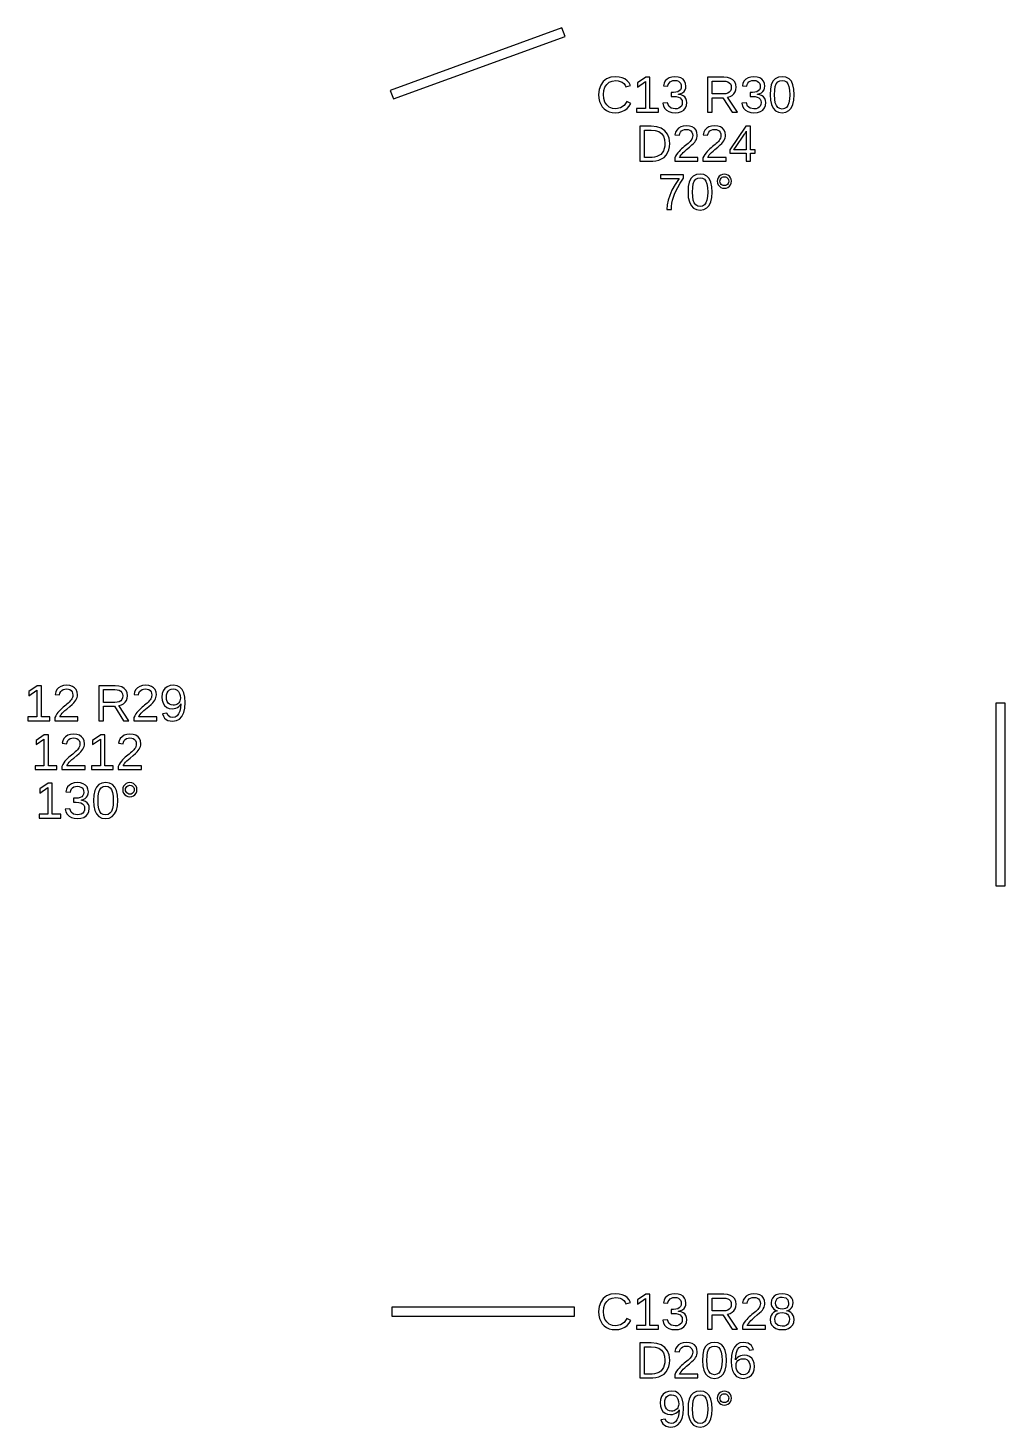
# Model space of a CAD drawing. Extents: x 194 to 2890, y 45 to 1503.
# Drawn here: x 1364.2 to 1524.8, y 1256 to 1486 of the extents above; entities that cross this region are included whole.
import ezdxf

# ---------------------------------------------------------------- set-up
doc = ezdxf.new("R2010")
doc.units = 0
doc.layers.get('0').update_dxf_attribs({"linetype": 'CONTINUOUS'})

msp = doc.modelspace()

# ---------------------------------------------------------------- linework, layer by layer
for points in [[(1452.45, 1484.56), (1451.93, 1485.97), (1423.74, 1475.7), (1424.26, 1474.3)], [(1461.31, 1472.09), (1461.81, 1472.22), (1462.26, 1472.44), (1462.66, 1472.73), (1462.99, 1473.11), (1463.26, 1473.56), (1462.62, 1473.88), (1462.15, 1473.22), (1461.55, 1472.82), (1460.81, 1472.69), (1460.23, 1472.76), (1459.73, 1472.97), (1459.32, 1473.33), (1459.01, 1473.8), (1458.83, 1474.37), (1458.77, 1475.02), (1458.83, 1475.68), (1459, 1476.24), (1459.3, 1476.7), (1459.7, 1477.04), (1460.19, 1477.25), (1460.78, 1477.32), (1461.16, 1477.29), (1461.51, 1477.2), (1461.83, 1477.05), (1462.09, 1476.85), (1462.31, 1476.59), (1462.47, 1476.29), (1463.2, 1476.53), (1462.97, 1476.96), (1462.67, 1477.31), (1462.3, 1477.59), (1461.86, 1477.79), (1461.35, 1477.91), (1460.77, 1477.95), (1459.96, 1477.86), (1459.28, 1477.6), (1458.72, 1477.17), (1458.31, 1476.59), (1458.06, 1475.87), (1457.98, 1475.02), (1458.02, 1474.44), (1458.13, 1473.91), (1458.31, 1473.44), (1458.56, 1473.03), (1458.89, 1472.68), (1459.27, 1472.41), (1459.72, 1472.21), (1460.22, 1472.09), (1460.77, 1472.05)], [(1467.8, 1472.75), (1466.41, 1472.75), (1466.41, 1477.86), (1465.73, 1477.86), (1464.37, 1476.93), (1464.37, 1476.24), (1465.67, 1477.16), (1465.67, 1472.75), (1464.21, 1472.75), (1464.21, 1472.13), (1467.8, 1472.13)], [(1471.11, 1472.1), (1471.59, 1472.24), (1471.97, 1472.49), (1472.25, 1472.82), (1472.42, 1473.23), (1472.48, 1473.71), (1472.44, 1474.06), (1472.32, 1474.36), (1472.12, 1474.63), (1471.85, 1474.83), (1471.51, 1474.98), (1471.12, 1475.06), (1471.12, 1475.07), (1471.48, 1475.18), (1471.77, 1475.33), (1472.01, 1475.54), (1472.18, 1475.79), (1472.28, 1476.09), (1472.32, 1476.43), (1472.26, 1476.87), (1472.1, 1477.25), (1471.84, 1477.55), (1471.48, 1477.77), (1471.03, 1477.91), (1470.5, 1477.95), (1470, 1477.91), (1469.57, 1477.77), (1469.21, 1477.56), (1468.92, 1477.26), (1468.72, 1476.89), (1468.62, 1476.46), (1469.36, 1476.4), (1469.42, 1476.68), (1469.54, 1476.91), (1469.71, 1477.1), (1469.93, 1477.24), (1470.19, 1477.32), (1470.49, 1477.35), (1470.82, 1477.32), (1471.08, 1477.23), (1471.29, 1477.08), (1471.44, 1476.88), (1471.53, 1476.64), (1471.56, 1476.35), (1471.53, 1476.07), (1471.42, 1475.83), (1471.23, 1475.63), (1470.98, 1475.48), (1470.67, 1475.4), (1470.3, 1475.37), (1469.9, 1475.37), (1469.9, 1474.73), (1470.32, 1474.73), (1470.73, 1474.7), (1471.08, 1474.61), (1471.35, 1474.47), (1471.55, 1474.27), (1471.68, 1474.03), (1471.72, 1473.74), (1471.68, 1473.41), (1471.57, 1473.14), (1471.4, 1472.93), (1471.16, 1472.78), (1470.87, 1472.69), (1470.53, 1472.66), (1469.9, 1472.77), (1469.49, 1473.11), (1469.28, 1473.67), (1468.53, 1473.6), (1468.64, 1473.13), (1468.84, 1472.75), (1469.14, 1472.44), (1469.53, 1472.22), (1469.99, 1472.09), (1470.53, 1472.05)], [(1476.62, 1474.51), (1478.4, 1474.51), (1479.89, 1472.13), (1480.79, 1472.13), (1479.16, 1474.6), (1479.57, 1474.71), (1479.91, 1474.9), (1480.19, 1475.15), (1480.4, 1475.46), (1480.52, 1475.82), (1480.56, 1476.22), (1480.5, 1476.7), (1480.33, 1477.1), (1480.03, 1477.43), (1479.63, 1477.67), (1479.14, 1477.82), (1478.54, 1477.86), (1475.84, 1477.86), (1475.84, 1472.13), (1476.62, 1472.13)], [(1476.62, 1475.13), (1476.62, 1477.24), (1478.46, 1477.24), (1478.85, 1477.21), (1479.18, 1477.13), (1479.44, 1476.98), (1479.63, 1476.78), (1479.74, 1476.52), (1479.78, 1476.22), (1479.74, 1475.9), (1479.63, 1475.63), (1479.44, 1475.41), (1479.19, 1475.25), (1478.87, 1475.16), (1478.49, 1475.13)], [(1484.07, 1472.1), (1484.56, 1472.24), (1484.94, 1472.49), (1485.22, 1472.82), (1485.39, 1473.23), (1485.44, 1473.71), (1485.4, 1474.06), (1485.28, 1474.36), (1485.09, 1474.63), (1484.82, 1474.83), (1484.48, 1474.98), (1484.08, 1475.06), (1484.08, 1475.07), (1484.44, 1475.18), (1484.74, 1475.33), (1484.98, 1475.54), (1485.15, 1475.79), (1485.25, 1476.09), (1485.29, 1476.43), (1485.23, 1476.87), (1485.07, 1477.25), (1484.81, 1477.55), (1484.45, 1477.77), (1484, 1477.91), (1483.47, 1477.95), (1482.97, 1477.91), (1482.54, 1477.77), (1482.17, 1477.56), (1481.89, 1477.26), (1481.69, 1476.89), (1481.59, 1476.46), (1482.33, 1476.4), (1482.39, 1476.68), (1482.5, 1476.91), (1482.68, 1477.1), (1482.89, 1477.24), (1483.16, 1477.32), (1483.46, 1477.35), (1483.78, 1477.32), (1484.05, 1477.23), (1484.26, 1477.08), (1484.41, 1476.88), (1484.5, 1476.64), (1484.53, 1476.35), (1484.5, 1476.07), (1484.39, 1475.83), (1484.2, 1475.63), (1483.95, 1475.48), (1483.64, 1475.4), (1483.27, 1475.37), (1482.87, 1475.37), (1482.87, 1474.73), (1483.28, 1474.73), (1483.7, 1474.7), (1484.05, 1474.61), (1484.32, 1474.47), (1484.52, 1474.27), (1484.64, 1474.03), (1484.68, 1473.74), (1484.65, 1473.41), (1484.54, 1473.14), (1484.37, 1472.93), (1484.13, 1472.78), (1483.84, 1472.69), (1483.5, 1472.66), (1482.87, 1472.77), (1482.45, 1473.11), (1482.25, 1473.67), (1481.49, 1473.6), (1481.6, 1473.13), (1481.81, 1472.75), (1482.11, 1472.44), (1482.49, 1472.22), (1482.96, 1472.09), (1483.5, 1472.05)], [(1488.72, 1472.13), (1489.22, 1472.39), (1489.61, 1472.81), (1489.89, 1473.39), (1490.06, 1474.12), (1490.12, 1475), (1490.07, 1475.89), (1489.9, 1476.63), (1489.64, 1477.21), (1489.26, 1477.62), (1488.76, 1477.87), (1488.14, 1477.95), (1487.51, 1477.87), (1487, 1477.62), (1486.62, 1477.21), (1486.35, 1476.64), (1486.19, 1475.9), (1486.14, 1475), (1486.19, 1474.11), (1486.36, 1473.38), (1486.63, 1472.8), (1487.02, 1472.38), (1487.51, 1472.13), (1488.12, 1472.05)], [(1487.73, 1472.71), (1487.41, 1472.9), (1487.18, 1473.21), (1487.01, 1473.66), (1486.91, 1474.26), (1486.88, 1475), (1486.91, 1475.76), (1487.01, 1476.36), (1487.17, 1476.81), (1487.41, 1477.11), (1487.73, 1477.29), (1488.14, 1477.36), (1488.54, 1477.29), (1488.86, 1477.11), (1489.09, 1476.8), (1489.25, 1476.35), (1489.34, 1475.75), (1489.37, 1475), (1489.34, 1474.27), (1489.24, 1473.68), (1489.07, 1473.23), (1488.83, 1472.91), (1488.52, 1472.71), (1488.13, 1472.65)], [(1467.4, 1464.13), (1467.89, 1464.25), (1468.33, 1464.44), (1468.72, 1464.71), (1469.05, 1465.05), (1469.31, 1465.46), (1469.5, 1465.93), (1469.62, 1466.45), (1469.66, 1467.01), (1469.57, 1467.84), (1469.31, 1468.54), (1468.87, 1469.09), (1468.27, 1469.5), (1467.52, 1469.74), (1466.62, 1469.82), (1464.72, 1469.82), (1464.72, 1464.09), (1466.87, 1464.09)], [(1465.5, 1464.71), (1465.5, 1469.2), (1466.6, 1469.2), (1467.28, 1469.14), (1467.85, 1468.95), (1468.29, 1468.64), (1468.62, 1468.21), (1468.81, 1467.67), (1468.88, 1467.01), (1468.85, 1466.56), (1468.76, 1466.15), (1468.62, 1465.79), (1468.42, 1465.47), (1468.18, 1465.2), (1467.89, 1464.99), (1467.55, 1464.83), (1467.18, 1464.74), (1466.78, 1464.71)], [(1474.27, 1464.71), (1471.28, 1464.71), (1471.38, 1464.9), (1471.51, 1465.1), (1471.68, 1465.3), (1471.89, 1465.52), (1472.13, 1465.75), (1472.43, 1465.99), (1472.93, 1466.41), (1473.31, 1466.75), (1473.58, 1467.01), (1473.76, 1467.23), (1473.91, 1467.45), (1474.03, 1467.67), (1474.12, 1467.89), (1474.17, 1468.12), (1474.18, 1468.34), (1474.13, 1468.8), (1473.98, 1469.19), (1473.72, 1469.5), (1473.36, 1469.73), (1472.92, 1469.86), (1472.38, 1469.91), (1471.89, 1469.86), (1471.46, 1469.73), (1471.09, 1469.5), (1470.8, 1469.2), (1470.61, 1468.83), (1470.51, 1468.41), (1471.26, 1468.34), (1471.32, 1468.62), (1471.44, 1468.86), (1471.61, 1469.05), (1471.83, 1469.19), (1472.09, 1469.28), (1472.38, 1469.31), (1472.69, 1469.28), (1472.95, 1469.19), (1473.15, 1469.05), (1473.31, 1468.85), (1473.4, 1468.6), (1473.43, 1468.31), (1473.41, 1468.09), (1473.36, 1467.88), (1473.27, 1467.69), (1473.15, 1467.5), (1473.01, 1467.33), (1472.85, 1467.16), (1472.67, 1466.99), (1472.47, 1466.82), (1472.26, 1466.65), (1472.05, 1466.48), (1471.83, 1466.3), (1471.61, 1466.11), (1471.4, 1465.9), (1471.19, 1465.68), (1470.98, 1465.45), (1470.79, 1465.19), (1470.62, 1464.91), (1470.48, 1464.61), (1470.48, 1464.09), (1474.27, 1464.09)], [(1478.91, 1464.71), (1475.92, 1464.71), (1476.02, 1464.9), (1476.15, 1465.1), (1476.32, 1465.3), (1476.52, 1465.52), (1476.77, 1465.75), (1477.06, 1465.99), (1477.57, 1466.41), (1477.95, 1466.75), (1478.21, 1467.01), (1478.4, 1467.23), (1478.55, 1467.45), (1478.66, 1467.67), (1478.75, 1467.89), (1478.8, 1468.12), (1478.82, 1468.34), (1478.77, 1468.8), (1478.61, 1469.19), (1478.35, 1469.5), (1478, 1469.73), (1477.55, 1469.86), (1477.02, 1469.91), (1476.52, 1469.86), (1476.09, 1469.73), (1475.73, 1469.5), (1475.44, 1469.2), (1475.24, 1468.83), (1475.14, 1468.41), (1475.89, 1468.34), (1475.96, 1468.62), (1476.07, 1468.86), (1476.25, 1469.05), (1476.47, 1469.19), (1476.73, 1469.28), (1477.02, 1469.31), (1477.32, 1469.28), (1477.58, 1469.19), (1477.79, 1469.05), (1477.94, 1468.85), (1478.03, 1468.6), (1478.06, 1468.31), (1478.05, 1468.09), (1477.99, 1467.88), (1477.9, 1467.69), (1477.79, 1467.5), (1477.65, 1467.33), (1477.48, 1467.16), (1477.3, 1466.99), (1477.11, 1466.82), (1476.9, 1466.65), (1476.68, 1466.48), (1476.47, 1466.3), (1476.25, 1466.11), (1476.03, 1465.9), (1475.82, 1465.68), (1475.62, 1465.45), (1475.43, 1465.19), (1475.26, 1464.91), (1475.11, 1464.61), (1475.11, 1464.09), (1478.91, 1464.09)], [(1482.91, 1465.39), (1483.72, 1465.39), (1483.72, 1465.96), (1482.91, 1465.96), (1482.91, 1469.82), (1482.14, 1469.82), (1479.52, 1465.96), (1479.52, 1465.39), (1482.22, 1465.39), (1482.22, 1464.09), (1482.91, 1464.09)], [(1480.19, 1465.96), (1480.26, 1466.05), (1480.48, 1466.35), (1481.95, 1468.51), (1481.99, 1468.58), (1482.04, 1468.67), (1482.11, 1468.78), (1482.16, 1468.89), (1482.2, 1468.96), (1482.22, 1469), (1482.22, 1465.96)], [(1469.97, 1456.65), (1470.03, 1457.17), (1470.13, 1457.67), (1470.27, 1458.16), (1470.45, 1458.66), (1470.67, 1459.17), (1470.97, 1459.74), (1471.39, 1460.44), (1471.91, 1461.27), (1471.91, 1461.86), (1468.13, 1461.86), (1468.13, 1461.24), (1471.21, 1461.24), (1470.55, 1460.23), (1470.03, 1459.3), (1469.65, 1458.44), (1469.39, 1457.65), (1469.24, 1456.88), (1469.18, 1456.13), (1469.95, 1456.13)], [(1475.25, 1456.13), (1475.74, 1456.39), (1476.14, 1456.81), (1476.42, 1457.39), (1476.59, 1458.12), (1476.64, 1459), (1476.59, 1459.89), (1476.43, 1460.63), (1476.16, 1461.21), (1475.78, 1461.62), (1475.28, 1461.87), (1474.67, 1461.95), (1474.03, 1461.87), (1473.53, 1461.62), (1473.14, 1461.21), (1472.87, 1460.64), (1472.71, 1459.9), (1472.66, 1459), (1472.71, 1458.11), (1472.88, 1457.38), (1473.16, 1456.8), (1473.54, 1456.38), (1474.04, 1456.13), (1474.64, 1456.05)], [(1474.25, 1456.71), (1473.94, 1456.9), (1473.7, 1457.21), (1473.53, 1457.66), (1473.43, 1458.26), (1473.4, 1459), (1473.43, 1459.76), (1473.53, 1460.36), (1473.69, 1460.81), (1473.93, 1461.11), (1474.26, 1461.29), (1474.67, 1461.36), (1475.06, 1461.29), (1475.38, 1461.11), (1475.61, 1460.8), (1475.77, 1460.35), (1475.87, 1459.75), (1475.9, 1459), (1475.86, 1458.27), (1475.76, 1457.68), (1475.6, 1457.23), (1475.36, 1456.91), (1475.04, 1456.71), (1474.65, 1456.65)], [(1478.94, 1459.67), (1479.21, 1459.78), (1479.46, 1459.97), (1479.65, 1460.21), (1479.76, 1460.48), (1479.8, 1460.79), (1479.76, 1461.1), (1479.65, 1461.37), (1479.46, 1461.61), (1479.22, 1461.8), (1478.94, 1461.91), (1478.63, 1461.95), (1478.32, 1461.91), (1478.05, 1461.8), (1477.8, 1461.61), (1477.62, 1461.37), (1477.5, 1461.09), (1477.46, 1460.79), (1477.5, 1460.49), (1477.62, 1460.22), (1477.81, 1459.97), (1478.05, 1459.78), (1478.33, 1459.67), (1478.63, 1459.63)], [(1478.44, 1460.08), (1478.27, 1460.15), (1478.12, 1460.27), (1478, 1460.43), (1477.93, 1460.6), (1477.91, 1460.79), (1477.93, 1460.98), (1478, 1461.15), (1478.12, 1461.31), (1478.27, 1461.43), (1478.44, 1461.5), (1478.63, 1461.52), (1478.83, 1461.5), (1479, 1461.43), (1479.15, 1461.31), (1479.26, 1461.16), (1479.33, 1460.99), (1479.36, 1460.79), (1479.33, 1460.6), (1479.26, 1460.42), (1479.15, 1460.27), (1478.99, 1460.15), (1478.82, 1460.08), (1478.63, 1460.06)], [(1367.8, 1372.75), (1366.41, 1372.75), (1366.41, 1377.86), (1365.73, 1377.86), (1364.37, 1376.93), (1364.37, 1376.24), (1365.67, 1377.16), (1365.67, 1372.75), (1364.21, 1372.75), (1364.21, 1372.13), (1367.8, 1372.13)], [(1372.42, 1372.75), (1369.43, 1372.75), (1369.53, 1372.95), (1369.66, 1373.14), (1369.83, 1373.35), (1370.04, 1373.56), (1370.29, 1373.79), (1370.58, 1374.04), (1371.08, 1374.46), (1371.47, 1374.8), (1371.73, 1375.06), (1371.91, 1375.28), (1372.06, 1375.5), (1372.18, 1375.72), (1372.27, 1375.94), (1372.32, 1376.16), (1372.33, 1376.38), (1372.28, 1376.84), (1372.13, 1377.23), (1371.87, 1377.54), (1371.51, 1377.77), (1371.07, 1377.9), (1370.54, 1377.95), (1370.04, 1377.9), (1369.61, 1377.77), (1369.24, 1377.54), (1368.96, 1377.24), (1368.76, 1376.88), (1368.66, 1376.45), (1369.41, 1376.38), (1369.47, 1376.66), (1369.59, 1376.9), (1369.76, 1377.09), (1369.98, 1377.23), (1370.24, 1377.32), (1370.54, 1377.35), (1370.84, 1377.32), (1371.1, 1377.23), (1371.3, 1377.09), (1371.46, 1376.89), (1371.55, 1376.65), (1371.58, 1376.35), (1371.56, 1376.13), (1371.51, 1375.92), (1371.42, 1375.73), (1371.3, 1375.55), (1371.16, 1375.37), (1371, 1375.2), (1370.82, 1375.03), (1370.62, 1374.86), (1370.42, 1374.69), (1370.2, 1374.52), (1369.98, 1374.34), (1369.76, 1374.15), (1369.55, 1373.94), (1369.34, 1373.72), (1369.13, 1373.49), (1368.94, 1373.23), (1368.78, 1372.95), (1368.63, 1372.65), (1368.63, 1372.13), (1372.42, 1372.13)], [(1376.62, 1374.51), (1378.4, 1374.51), (1379.89, 1372.13), (1380.79, 1372.13), (1379.16, 1374.6), (1379.57, 1374.71), (1379.91, 1374.9), (1380.19, 1375.15), (1380.4, 1375.46), (1380.52, 1375.82), (1380.56, 1376.22), (1380.5, 1376.7), (1380.33, 1377.1), (1380.03, 1377.43), (1379.63, 1377.67), (1379.14, 1377.82), (1378.54, 1377.86), (1375.84, 1377.86), (1375.84, 1372.13), (1376.62, 1372.13)], [(1376.62, 1375.13), (1376.62, 1377.24), (1378.46, 1377.24), (1378.85, 1377.21), (1379.18, 1377.13), (1379.44, 1376.98), (1379.63, 1376.78), (1379.74, 1376.52), (1379.78, 1376.22), (1379.74, 1375.9), (1379.63, 1375.63), (1379.44, 1375.41), (1379.19, 1375.25), (1378.87, 1375.16), (1378.49, 1375.13)], [(1385.39, 1372.75), (1382.4, 1372.75), (1382.5, 1372.95), (1382.63, 1373.14), (1382.8, 1373.35), (1383, 1373.56), (1383.25, 1373.79), (1383.54, 1374.04), (1384.05, 1374.46), (1384.43, 1374.8), (1384.7, 1375.06), (1384.88, 1375.28), (1385.03, 1375.5), (1385.15, 1375.72), (1385.23, 1375.94), (1385.28, 1376.16), (1385.3, 1376.38), (1385.25, 1376.84), (1385.09, 1377.23), (1384.84, 1377.54), (1384.48, 1377.77), (1384.04, 1377.9), (1383.5, 1377.95), (1383.01, 1377.9), (1382.58, 1377.77), (1382.21, 1377.54), (1381.92, 1377.24), (1381.73, 1376.88), (1381.63, 1376.45), (1382.38, 1376.38), (1382.44, 1376.66), (1382.56, 1376.9), (1382.73, 1377.09), (1382.95, 1377.23), (1383.21, 1377.32), (1383.5, 1377.35), (1383.81, 1377.32), (1384.06, 1377.23), (1384.27, 1377.09), (1384.43, 1376.89), (1384.52, 1376.65), (1384.55, 1376.35), (1384.53, 1376.13), (1384.48, 1375.92), (1384.39, 1375.73), (1384.27, 1375.55), (1384.13, 1375.37), (1383.97, 1375.2), (1383.79, 1375.03), (1383.59, 1374.86), (1383.38, 1374.69), (1383.17, 1374.52), (1382.95, 1374.34), (1382.73, 1374.15), (1382.51, 1373.94), (1382.3, 1373.72), (1382.1, 1373.49), (1381.91, 1373.23), (1381.74, 1372.95), (1381.59, 1372.65), (1381.59, 1372.13), (1385.39, 1372.13)], [(1388.59, 1372.14), (1389.1, 1372.4), (1389.51, 1372.84), (1389.81, 1373.45), (1389.99, 1374.21), (1390.05, 1375.11), (1390, 1375.98), (1389.83, 1376.69), (1389.56, 1377.24), (1389.18, 1377.64), (1388.7, 1377.87), (1388.11, 1377.95), (1387.55, 1377.89), (1387.09, 1377.72), (1386.71, 1377.44), (1386.43, 1377.05), (1386.26, 1376.58), (1386.2, 1376.02), (1386.25, 1375.48), (1386.41, 1375.01), (1386.66, 1374.62), (1387.01, 1374.32), (1387.42, 1374.15), (1387.9, 1374.09), (1388.21, 1374.11), (1388.5, 1374.19), (1388.77, 1374.31), (1389.01, 1374.47), (1389.19, 1374.67), (1389.33, 1374.9), (1389.28, 1374.23), (1389.16, 1373.67), (1388.96, 1373.23), (1388.7, 1372.9), (1388.38, 1372.71), (1387.99, 1372.64), (1387.55, 1372.72), (1387.22, 1372.96), (1387.02, 1373.36), (1386.32, 1373.25), (1386.46, 1372.86), (1386.65, 1372.56), (1386.9, 1372.33), (1387.2, 1372.18), (1387.56, 1372.08), (1387.97, 1372.05)], [(1387.75, 1374.71), (1387.48, 1374.83), (1387.25, 1375.03), (1387.08, 1375.3), (1386.98, 1375.63), (1386.95, 1376.02), (1386.98, 1376.4), (1387.08, 1376.73), (1387.25, 1377), (1387.48, 1377.2), (1387.76, 1377.32), (1388.08, 1377.36), (1388.42, 1377.31), (1388.7, 1377.17), (1388.94, 1376.93), (1389.11, 1376.62), (1389.22, 1376.25), (1389.25, 1375.82), (1389.24, 1375.6), (1389.18, 1375.4), (1389.1, 1375.22), (1388.98, 1375.06), (1388.84, 1374.92), (1388.67, 1374.81), (1388.48, 1374.73), (1388.28, 1374.68), (1388.08, 1374.67)], [(1524.75, 1375), (1523.25, 1375), (1523.25, 1345), (1524.75, 1345)], [(1368.96, 1364.71), (1367.56, 1364.71), (1367.56, 1369.82), (1366.89, 1369.82), (1365.53, 1368.89), (1365.53, 1368.2), (1366.83, 1369.12), (1366.83, 1364.71), (1365.37, 1364.71), (1365.37, 1364.09), (1368.96, 1364.09)], [(1373.58, 1364.71), (1370.59, 1364.71), (1370.69, 1364.9), (1370.82, 1365.1), (1370.99, 1365.3), (1371.19, 1365.52), (1371.44, 1365.75), (1371.73, 1365.99), (1372.24, 1366.41), (1372.62, 1366.75), (1372.88, 1367.01), (1373.07, 1367.23), (1373.22, 1367.45), (1373.34, 1367.67), (1373.42, 1367.89), (1373.47, 1368.12), (1373.49, 1368.34), (1373.44, 1368.8), (1373.28, 1369.19), (1373.03, 1369.5), (1372.67, 1369.73), (1372.23, 1369.86), (1371.69, 1369.91), (1371.2, 1369.86), (1370.77, 1369.73), (1370.4, 1369.5), (1370.11, 1369.2), (1369.92, 1368.83), (1369.82, 1368.41), (1370.57, 1368.34), (1370.63, 1368.62), (1370.75, 1368.86), (1370.92, 1369.05), (1371.14, 1369.19), (1371.4, 1369.28), (1371.69, 1369.31), (1372, 1369.28), (1372.25, 1369.19), (1372.46, 1369.05), (1372.62, 1368.85), (1372.71, 1368.6), (1372.74, 1368.31), (1372.72, 1368.09), (1372.67, 1367.88), (1372.58, 1367.69), (1372.46, 1367.5), (1372.32, 1367.33), (1372.16, 1367.16), (1371.98, 1366.99), (1371.78, 1366.82), (1371.57, 1366.65), (1371.36, 1366.48), (1371.14, 1366.3), (1370.92, 1366.11), (1370.7, 1365.9), (1370.49, 1365.68), (1370.29, 1365.45), (1370.1, 1365.19), (1369.93, 1364.91), (1369.78, 1364.61), (1369.78, 1364.09), (1373.58, 1364.09)], [(1378.23, 1364.71), (1376.83, 1364.71), (1376.83, 1369.82), (1376.16, 1369.82), (1374.8, 1368.89), (1374.8, 1368.2), (1376.1, 1369.12), (1376.1, 1364.71), (1374.63, 1364.71), (1374.63, 1364.09), (1378.23, 1364.09)], [(1382.85, 1364.71), (1379.86, 1364.71), (1379.96, 1364.9), (1380.09, 1365.1), (1380.26, 1365.3), (1380.46, 1365.52), (1380.71, 1365.75), (1381, 1365.99), (1381.51, 1366.41), (1381.89, 1366.75), (1382.15, 1367.01), (1382.34, 1367.23), (1382.49, 1367.45), (1382.61, 1367.67), (1382.69, 1367.89), (1382.74, 1368.12), (1382.76, 1368.34), (1382.71, 1368.8), (1382.55, 1369.19), (1382.29, 1369.5), (1381.94, 1369.73), (1381.5, 1369.86), (1380.96, 1369.91), (1380.47, 1369.86), (1380.04, 1369.73), (1379.67, 1369.5), (1379.38, 1369.2), (1379.19, 1368.83), (1379.09, 1368.41), (1379.83, 1368.34), (1379.9, 1368.62), (1380.02, 1368.86), (1380.19, 1369.05), (1380.41, 1369.19), (1380.67, 1369.28), (1380.96, 1369.31), (1381.27, 1369.28), (1381.52, 1369.19), (1381.73, 1369.05), (1381.88, 1368.85), (1381.98, 1368.6), (1382.01, 1368.31), (1381.99, 1368.09), (1381.94, 1367.88), (1381.85, 1367.69), (1381.73, 1367.5), (1381.59, 1367.33), (1381.43, 1367.16), (1381.25, 1366.99), (1381.05, 1366.82), (1380.84, 1366.65), (1380.63, 1366.48), (1380.41, 1366.3), (1380.19, 1366.11), (1379.97, 1365.9), (1379.76, 1365.68), (1379.56, 1365.45), (1379.37, 1365.19), (1379.2, 1364.91), (1379.05, 1364.61), (1379.05, 1364.09), (1382.85, 1364.09)], [(1369.61, 1356.75), (1368.21, 1356.75), (1368.21, 1361.86), (1367.54, 1361.86), (1366.18, 1360.93), (1366.18, 1360.24), (1367.48, 1361.16), (1367.48, 1356.75), (1366.02, 1356.75), (1366.02, 1356.13), (1369.61, 1356.13)], [(1372.92, 1356.1), (1373.4, 1356.24), (1373.78, 1356.49), (1374.06, 1356.82), (1374.23, 1357.23), (1374.28, 1357.71), (1374.24, 1358.06), (1374.13, 1358.36), (1373.93, 1358.63), (1373.66, 1358.83), (1373.32, 1358.98), (1372.93, 1359.06), (1372.93, 1359.07), (1373.29, 1359.18), (1373.58, 1359.33), (1373.82, 1359.54), (1373.99, 1359.79), (1374.09, 1360.09), (1374.13, 1360.43), (1374.07, 1360.87), (1373.91, 1361.25), (1373.65, 1361.55), (1373.29, 1361.77), (1372.84, 1361.91), (1372.31, 1361.95), (1371.81, 1361.91), (1371.38, 1361.77), (1371.02, 1361.56), (1370.73, 1361.26), (1370.53, 1360.89), (1370.43, 1360.46), (1371.17, 1360.4), (1371.23, 1360.68), (1371.34, 1360.91), (1371.52, 1361.1), (1371.74, 1361.24), (1372, 1361.32), (1372.3, 1361.35), (1372.63, 1361.32), (1372.89, 1361.23), (1373.1, 1361.08), (1373.25, 1360.88), (1373.34, 1360.64), (1373.37, 1360.35), (1373.34, 1360.07), (1373.23, 1359.83), (1373.04, 1359.63), (1372.79, 1359.48), (1372.48, 1359.4), (1372.11, 1359.37), (1371.71, 1359.37), (1371.71, 1358.73), (1372.12, 1358.73), (1372.54, 1358.7), (1372.89, 1358.61), (1373.16, 1358.47), (1373.36, 1358.27), (1373.48, 1358.03), (1373.52, 1357.74), (1373.49, 1357.41), (1373.38, 1357.14), (1373.21, 1356.93), (1372.97, 1356.78), (1372.68, 1356.69), (1372.34, 1356.66), (1371.71, 1356.77), (1371.29, 1357.11), (1371.09, 1357.67), (1370.33, 1357.6), (1370.45, 1357.13), (1370.65, 1356.75), (1370.95, 1356.44), (1371.34, 1356.22), (1371.8, 1356.09), (1372.34, 1356.05)], [(1377.56, 1356.13), (1378.06, 1356.39), (1378.45, 1356.81), (1378.73, 1357.39), (1378.9, 1358.12), (1378.96, 1359), (1378.91, 1359.89), (1378.75, 1360.63), (1378.48, 1361.21), (1378.1, 1361.62), (1377.6, 1361.87), (1376.98, 1361.95), (1376.35, 1361.87), (1375.84, 1361.62), (1375.46, 1361.21), (1375.19, 1360.64), (1375.03, 1359.9), (1374.98, 1359), (1375.03, 1358.11), (1375.2, 1357.38), (1375.47, 1356.8), (1375.86, 1356.38), (1376.35, 1356.13), (1376.96, 1356.05)], [(1376.57, 1356.71), (1376.25, 1356.9), (1376.02, 1357.21), (1375.85, 1357.66), (1375.75, 1358.26), (1375.72, 1359), (1375.75, 1359.76), (1375.85, 1360.36), (1376.01, 1360.81), (1376.25, 1361.11), (1376.57, 1361.29), (1376.98, 1361.36), (1377.38, 1361.29), (1377.7, 1361.11), (1377.93, 1360.8), (1378.09, 1360.35), (1378.18, 1359.75), (1378.22, 1359), (1378.18, 1358.27), (1378.08, 1357.68), (1377.91, 1357.23), (1377.68, 1356.91), (1377.36, 1356.71), (1376.97, 1356.65)], [(1381.25, 1359.67), (1381.53, 1359.78), (1381.77, 1359.97), (1381.96, 1360.21), (1382.08, 1360.48), (1382.12, 1360.79), (1382.08, 1361.1), (1381.97, 1361.37), (1381.78, 1361.61), (1381.53, 1361.8), (1381.26, 1361.91), (1380.95, 1361.95), (1380.64, 1361.91), (1380.36, 1361.8), (1380.12, 1361.61), (1379.93, 1361.37), (1379.82, 1361.09), (1379.78, 1360.79), (1379.82, 1360.49), (1379.93, 1360.22), (1380.13, 1359.97), (1380.37, 1359.78), (1380.64, 1359.67), (1380.95, 1359.63)], [(1380.76, 1360.08), (1380.59, 1360.15), (1380.44, 1360.27), (1380.32, 1360.43), (1380.25, 1360.6), (1380.23, 1360.79), (1380.25, 1360.98), (1380.32, 1361.15), (1380.44, 1361.31), (1380.59, 1361.43), (1380.76, 1361.5), (1380.95, 1361.52), (1381.14, 1361.5), (1381.31, 1361.43), (1381.46, 1361.31), (1381.58, 1361.16), (1381.65, 1360.99), (1381.67, 1360.79), (1381.65, 1360.6), (1381.58, 1360.42), (1381.46, 1360.27), (1381.31, 1360.15), (1381.14, 1360.08), (1380.95, 1360.06)], [(1461.31, 1272.09), (1461.81, 1272.22), (1462.26, 1272.44), (1462.66, 1272.73), (1462.99, 1273.11), (1463.26, 1273.56), (1462.62, 1273.88), (1462.15, 1273.22), (1461.55, 1272.82), (1460.81, 1272.69), (1460.23, 1272.76), (1459.73, 1272.97), (1459.32, 1273.33), (1459.01, 1273.8), (1458.83, 1274.37), (1458.77, 1275.02), (1458.83, 1275.68), (1459, 1276.24), (1459.3, 1276.7), (1459.7, 1277.04), (1460.19, 1277.25), (1460.78, 1277.32), (1461.16, 1277.29), (1461.51, 1277.2), (1461.83, 1277.05), (1462.09, 1276.85), (1462.31, 1276.59), (1462.47, 1276.29), (1463.2, 1276.53), (1462.97, 1276.96), (1462.67, 1277.31), (1462.3, 1277.59), (1461.86, 1277.79), (1461.35, 1277.91), (1460.77, 1277.95), (1459.96, 1277.86), (1459.28, 1277.6), (1458.72, 1277.17), (1458.31, 1276.59), (1458.06, 1275.87), (1457.98, 1275.02), (1458.02, 1274.44), (1458.13, 1273.91), (1458.31, 1273.44), (1458.56, 1273.03), (1458.89, 1272.68), (1459.27, 1272.41), (1459.72, 1272.21), (1460.22, 1272.09), (1460.77, 1272.05)], [(1467.8, 1272.75), (1466.41, 1272.75), (1466.41, 1277.86), (1465.73, 1277.86), (1464.37, 1276.93), (1464.37, 1276.24), (1465.67, 1277.16), (1465.67, 1272.75), (1464.21, 1272.75), (1464.21, 1272.13), (1467.8, 1272.13)], [(1471.11, 1272.1), (1471.59, 1272.24), (1471.97, 1272.49), (1472.25, 1272.82), (1472.42, 1273.23), (1472.48, 1273.71), (1472.44, 1274.06), (1472.32, 1274.36), (1472.12, 1274.63), (1471.85, 1274.83), (1471.51, 1274.98), (1471.12, 1275.06), (1471.12, 1275.07), (1471.48, 1275.18), (1471.77, 1275.33), (1472.01, 1275.54), (1472.18, 1275.79), (1472.28, 1276.09), (1472.32, 1276.43), (1472.26, 1276.87), (1472.1, 1277.25), (1471.84, 1277.55), (1471.48, 1277.77), (1471.03, 1277.91), (1470.5, 1277.95), (1470, 1277.91), (1469.57, 1277.77), (1469.21, 1277.56), (1468.92, 1277.26), (1468.72, 1276.89), (1468.62, 1276.46), (1469.36, 1276.4), (1469.42, 1276.68), (1469.54, 1276.91), (1469.71, 1277.1), (1469.93, 1277.24), (1470.19, 1277.32), (1470.49, 1277.35), (1470.82, 1277.32), (1471.08, 1277.23), (1471.29, 1277.08), (1471.44, 1276.88), (1471.53, 1276.64), (1471.56, 1276.35), (1471.53, 1276.07), (1471.42, 1275.83), (1471.23, 1275.63), (1470.98, 1275.48), (1470.67, 1275.4), (1470.3, 1275.37), (1469.9, 1275.37), (1469.9, 1274.73), (1470.32, 1274.73), (1470.73, 1274.7), (1471.08, 1274.61), (1471.35, 1274.47), (1471.55, 1274.27), (1471.68, 1274.03), (1471.72, 1273.74), (1471.68, 1273.41), (1471.57, 1273.14), (1471.4, 1272.93), (1471.16, 1272.78), (1470.87, 1272.69), (1470.53, 1272.66), (1469.9, 1272.77), (1469.49, 1273.11), (1469.28, 1273.67), (1468.53, 1273.6), (1468.64, 1273.13), (1468.84, 1272.75), (1469.14, 1272.44), (1469.53, 1272.22), (1469.99, 1272.09), (1470.53, 1272.05)], [(1476.62, 1274.51), (1478.4, 1274.51), (1479.89, 1272.13), (1480.79, 1272.13), (1479.16, 1274.6), (1479.57, 1274.71), (1479.91, 1274.9), (1480.19, 1275.15), (1480.4, 1275.46), (1480.52, 1275.82), (1480.56, 1276.22), (1480.5, 1276.7), (1480.33, 1277.1), (1480.03, 1277.43), (1479.63, 1277.67), (1479.14, 1277.82), (1478.54, 1277.86), (1475.84, 1277.86), (1475.84, 1272.13), (1476.62, 1272.13)], [(1476.62, 1275.13), (1476.62, 1277.24), (1478.46, 1277.24), (1478.85, 1277.21), (1479.18, 1277.13), (1479.44, 1276.98), (1479.63, 1276.78), (1479.74, 1276.52), (1479.78, 1276.22), (1479.74, 1275.9), (1479.63, 1275.63), (1479.44, 1275.41), (1479.19, 1275.25), (1478.87, 1275.16), (1478.49, 1275.13)], [(1485.39, 1272.75), (1482.4, 1272.75), (1482.5, 1272.95), (1482.63, 1273.14), (1482.8, 1273.35), (1483, 1273.56), (1483.25, 1273.79), (1483.54, 1274.04), (1484.05, 1274.46), (1484.43, 1274.8), (1484.7, 1275.06), (1484.88, 1275.28), (1485.03, 1275.5), (1485.15, 1275.72), (1485.23, 1275.94), (1485.28, 1276.16), (1485.3, 1276.38), (1485.25, 1276.84), (1485.09, 1277.23), (1484.84, 1277.54), (1484.48, 1277.77), (1484.04, 1277.9), (1483.5, 1277.95), (1483.01, 1277.9), (1482.58, 1277.77), (1482.21, 1277.54), (1481.92, 1277.24), (1481.73, 1276.88), (1481.63, 1276.45), (1482.38, 1276.38), (1482.44, 1276.66), (1482.56, 1276.9), (1482.73, 1277.09), (1482.95, 1277.23), (1483.21, 1277.32), (1483.5, 1277.35), (1483.81, 1277.32), (1484.06, 1277.23), (1484.27, 1277.09), (1484.43, 1276.89), (1484.52, 1276.65), (1484.55, 1276.35), (1484.53, 1276.13), (1484.48, 1275.92), (1484.39, 1275.73), (1484.27, 1275.55), (1484.13, 1275.37), (1483.97, 1275.2), (1483.79, 1275.03), (1483.59, 1274.86), (1483.38, 1274.69), (1483.17, 1274.52), (1482.95, 1274.34), (1482.73, 1274.15), (1482.51, 1273.94), (1482.3, 1273.72), (1482.1, 1273.49), (1481.91, 1273.23), (1481.74, 1272.95), (1481.59, 1272.65), (1481.59, 1272.13), (1485.39, 1272.13)], [(1488.71, 1272.1), (1489.19, 1272.25), (1489.58, 1272.49), (1489.86, 1272.83), (1490.03, 1273.24), (1490.08, 1273.73), (1490.05, 1274.09), (1489.95, 1274.4), (1489.78, 1274.67), (1489.55, 1274.89), (1489.26, 1275.05), (1488.92, 1275.14), (1488.92, 1275.15), (1489.22, 1275.25), (1489.46, 1275.4), (1489.67, 1275.61), (1489.82, 1275.87), (1489.91, 1276.16), (1489.94, 1276.47), (1489.89, 1276.89), (1489.72, 1277.25), (1489.45, 1277.55), (1489.08, 1277.77), (1488.64, 1277.91), (1488.11, 1277.95), (1487.6, 1277.9), (1487.16, 1277.77), (1486.8, 1277.54), (1486.52, 1277.24), (1486.36, 1276.89), (1486.31, 1276.48), (1486.34, 1276.17), (1486.43, 1275.88), (1486.58, 1275.62), (1486.78, 1275.41), (1487.03, 1275.25), (1487.32, 1275.15), (1487.32, 1275.13), (1487, 1275.04), (1486.73, 1274.89), (1486.49, 1274.67), (1486.32, 1274.39), (1486.21, 1274.08), (1486.17, 1273.72), (1486.23, 1273.23), (1486.4, 1272.82), (1486.69, 1272.49), (1487.08, 1272.24), (1487.56, 1272.1), (1488.13, 1272.05)], [(1487.81, 1275.45), (1487.55, 1275.54), (1487.33, 1275.68), (1487.18, 1275.88), (1487.09, 1276.13), (1487.06, 1276.43), (1487.09, 1276.73), (1487.18, 1276.97), (1487.33, 1277.16), (1487.53, 1277.3), (1487.8, 1277.38), (1488.11, 1277.4), (1488.71, 1277.3), (1489.06, 1276.97), (1489.18, 1276.43), (1489.15, 1276.11), (1489.06, 1275.85), (1488.91, 1275.66), (1488.7, 1275.53), (1488.44, 1275.45), (1488.12, 1275.42)], [(1454, 1275.75), (1424, 1275.75), (1424, 1274.25), (1454, 1274.25)], [(1487.47, 1272.73), (1487.06, 1273.13), (1486.93, 1273.78), (1486.96, 1274.1), (1487.07, 1274.36), (1487.24, 1274.58), (1487.48, 1274.74), (1487.77, 1274.84), (1488.11, 1274.87), (1488.47, 1274.84), (1488.76, 1274.75), (1489, 1274.6), (1489.18, 1274.39), (1489.29, 1274.13), (1489.32, 1273.8), (1489.29, 1273.42), (1489.19, 1273.12), (1489.03, 1272.89), (1488.8, 1272.73), (1488.5, 1272.63), (1488.14, 1272.6)], [(1467.4, 1264.17), (1467.89, 1264.29), (1468.33, 1264.49), (1468.72, 1264.76), (1469.05, 1265.1), (1469.31, 1265.5), (1469.5, 1265.97), (1469.62, 1266.49), (1469.66, 1267.06), (1469.57, 1267.89), (1469.31, 1268.58), (1468.87, 1269.13), (1468.27, 1269.54), (1467.52, 1269.78), (1466.62, 1269.86), (1464.72, 1269.86), (1464.72, 1264.13), (1466.87, 1264.13)], [(1465.5, 1264.75), (1465.5, 1269.24), (1466.6, 1269.24), (1467.28, 1269.18), (1467.85, 1268.99), (1468.29, 1268.68), (1468.62, 1268.25), (1468.81, 1267.71), (1468.88, 1267.06), (1468.85, 1266.61), (1468.76, 1266.2), (1468.62, 1265.83), (1468.42, 1265.51), (1468.18, 1265.24), (1467.89, 1265.03), (1467.55, 1264.88), (1467.18, 1264.78), (1466.78, 1264.75)], [(1474.27, 1264.75), (1471.28, 1264.75), (1471.38, 1264.95), (1471.51, 1265.14), (1471.68, 1265.35), (1471.89, 1265.56), (1472.13, 1265.79), (1472.43, 1266.04), (1472.93, 1266.46), (1473.31, 1266.8), (1473.58, 1267.06), (1473.76, 1267.28), (1473.91, 1267.5), (1474.03, 1267.72), (1474.12, 1267.94), (1474.17, 1268.16), (1474.18, 1268.38), (1474.13, 1268.84), (1473.98, 1269.23), (1473.72, 1269.54), (1473.36, 1269.77), (1472.92, 1269.9), (1472.38, 1269.95), (1471.89, 1269.9), (1471.46, 1269.77), (1471.09, 1269.54), (1470.8, 1269.24), (1470.61, 1268.88), (1470.51, 1268.45), (1471.26, 1268.38), (1471.32, 1268.66), (1471.44, 1268.9), (1471.61, 1269.09), (1471.83, 1269.23), (1472.09, 1269.32), (1472.38, 1269.35), (1472.69, 1269.32), (1472.95, 1269.23), (1473.15, 1269.09), (1473.31, 1268.89), (1473.4, 1268.65), (1473.43, 1268.35), (1473.41, 1268.13), (1473.36, 1267.92), (1473.27, 1267.73), (1473.15, 1267.55), (1473.01, 1267.37), (1472.85, 1267.2), (1472.67, 1267.03), (1472.47, 1266.86), (1472.26, 1266.69), (1472.05, 1266.52), (1471.83, 1266.34), (1471.61, 1266.15), (1471.4, 1265.94), (1471.19, 1265.72), (1470.98, 1265.49), (1470.79, 1265.23), (1470.62, 1264.95), (1470.48, 1264.65), (1470.48, 1264.13), (1474.27, 1264.13)], [(1477.6, 1264.13), (1478.1, 1264.39), (1478.49, 1264.81), (1478.78, 1265.39), (1478.94, 1266.12), (1479, 1267), (1478.95, 1267.89), (1478.79, 1268.63), (1478.52, 1269.21), (1478.14, 1269.62), (1477.64, 1269.87), (1477.02, 1269.95), (1476.39, 1269.87), (1475.88, 1269.62), (1475.5, 1269.21), (1475.23, 1268.64), (1475.07, 1267.9), (1475.02, 1267), (1475.07, 1266.11), (1475.24, 1265.38), (1475.51, 1264.8), (1475.9, 1264.38), (1476.39, 1264.13), (1477, 1264.05)], [(1476.61, 1264.71), (1476.3, 1264.9), (1476.06, 1265.21), (1475.89, 1265.66), (1475.79, 1266.26), (1475.76, 1267), (1475.79, 1267.76), (1475.89, 1268.36), (1476.05, 1268.81), (1476.29, 1269.11), (1476.62, 1269.29), (1477.02, 1269.36), (1477.42, 1269.29), (1477.74, 1269.11), (1477.97, 1268.8), (1478.13, 1268.35), (1478.22, 1267.75), (1478.26, 1267), (1478.22, 1266.27), (1478.12, 1265.68), (1477.95, 1265.23), (1477.72, 1264.91), (1477.4, 1264.71), (1477.01, 1264.65)], [(1482.28, 1264.11), (1482.73, 1264.28), (1483.1, 1264.57), (1483.38, 1264.97), (1483.54, 1265.44), (1483.59, 1266.01), (1483.54, 1266.53), (1483.39, 1266.97), (1483.13, 1267.34), (1482.78, 1267.62), (1482.36, 1267.78), (1481.87, 1267.84), (1481.57, 1267.82), (1481.29, 1267.75), (1481.04, 1267.64), (1480.82, 1267.5), (1480.63, 1267.31), (1480.48, 1267.08), (1480.52, 1267.76), (1480.63, 1268.32), (1480.82, 1268.77), (1481.08, 1269.1), (1481.41, 1269.29), (1481.79, 1269.36), (1482.22, 1269.28), (1482.54, 1269.04), (1482.74, 1268.66), (1483.44, 1268.78), (1483.1, 1269.43), (1482.56, 1269.82), (1481.8, 1269.95), (1481.19, 1269.86), (1480.69, 1269.6), (1480.28, 1269.15), (1479.99, 1268.54), (1479.81, 1267.78), (1479.75, 1266.87), (1479.81, 1266.02), (1479.98, 1265.32), (1480.26, 1264.77), (1480.65, 1264.37), (1481.15, 1264.13), (1481.74, 1264.05)], [(1481.4, 1264.69), (1481.12, 1264.83), (1480.88, 1265.06), (1480.7, 1265.37), (1480.59, 1265.73), (1480.55, 1266.15), (1480.59, 1266.47), (1480.69, 1266.75), (1480.87, 1266.97), (1481.1, 1267.14), (1481.37, 1267.24), (1481.69, 1267.27), (1482.03, 1267.24), (1482.31, 1267.12), (1482.54, 1266.93), (1482.71, 1266.68), (1482.82, 1266.36), (1482.85, 1265.97), (1482.82, 1265.59), (1482.72, 1265.26), (1482.55, 1265), (1482.32, 1264.8), (1482.05, 1264.68), (1481.72, 1264.64)], [(1470.48, 1256.14), (1470.99, 1256.4), (1471.4, 1256.84), (1471.7, 1257.45), (1471.88, 1258.21), (1471.94, 1259.11), (1471.88, 1259.98), (1471.72, 1260.69), (1471.45, 1261.24), (1471.07, 1261.64), (1470.58, 1261.87), (1470, 1261.95), (1469.44, 1261.89), (1468.97, 1261.72), (1468.59, 1261.44), (1468.31, 1261.05), (1468.15, 1260.58), (1468.09, 1260.02), (1468.14, 1259.48), (1468.3, 1259.01), (1468.55, 1258.62), (1468.9, 1258.32), (1469.31, 1258.15), (1469.79, 1258.09), (1470.1, 1258.11), (1470.39, 1258.19), (1470.66, 1258.31), (1470.89, 1258.47), (1471.08, 1258.67), (1471.21, 1258.9), (1471.17, 1258.23), (1471.05, 1257.67), (1470.85, 1257.23), (1470.59, 1256.9), (1470.26, 1256.71), (1469.88, 1256.64), (1469.44, 1256.72), (1469.11, 1256.96), (1468.91, 1257.36), (1468.21, 1257.25), (1468.35, 1256.86), (1468.54, 1256.56), (1468.79, 1256.33), (1469.09, 1256.18), (1469.45, 1256.08), (1469.86, 1256.05)], [(1469.64, 1258.71), (1469.37, 1258.83), (1469.14, 1259.03), (1468.97, 1259.3), (1468.87, 1259.63), (1468.83, 1260.02), (1468.87, 1260.4), (1468.97, 1260.73), (1469.14, 1261), (1469.37, 1261.2), (1469.65, 1261.32), (1469.97, 1261.36), (1470.3, 1261.31), (1470.59, 1261.17), (1470.82, 1260.93), (1471, 1260.62), (1471.11, 1260.25), (1471.14, 1259.82), (1471.12, 1259.6), (1471.07, 1259.4), (1470.98, 1259.22), (1470.87, 1259.06), (1470.72, 1258.92), (1470.56, 1258.81), (1470.37, 1258.73), (1470.17, 1258.68), (1469.97, 1258.67)], [(1475.25, 1256.13), (1475.74, 1256.39), (1476.14, 1256.81), (1476.42, 1257.39), (1476.59, 1258.12), (1476.64, 1259), (1476.59, 1259.89), (1476.43, 1260.63), (1476.16, 1261.21), (1475.78, 1261.62), (1475.28, 1261.87), (1474.67, 1261.95), (1474.03, 1261.87), (1473.53, 1261.62), (1473.14, 1261.21), (1472.87, 1260.64), (1472.71, 1259.9), (1472.66, 1259), (1472.71, 1258.11), (1472.88, 1257.38), (1473.16, 1256.8), (1473.54, 1256.38), (1474.04, 1256.13), (1474.64, 1256.05)], [(1474.25, 1256.71), (1473.94, 1256.9), (1473.7, 1257.21), (1473.53, 1257.66), (1473.43, 1258.26), (1473.4, 1259), (1473.43, 1259.76), (1473.53, 1260.36), (1473.69, 1260.81), (1473.93, 1261.11), (1474.26, 1261.29), (1474.67, 1261.36), (1475.06, 1261.29), (1475.38, 1261.11), (1475.61, 1260.8), (1475.77, 1260.35), (1475.87, 1259.75), (1475.9, 1259), (1475.86, 1258.27), (1475.76, 1257.68), (1475.6, 1257.23), (1475.36, 1256.91), (1475.04, 1256.71), (1474.65, 1256.65)], [(1478.94, 1259.67), (1479.21, 1259.78), (1479.46, 1259.97), (1479.65, 1260.21), (1479.76, 1260.48), (1479.8, 1260.79), (1479.76, 1261.1), (1479.65, 1261.37), (1479.46, 1261.61), (1479.22, 1261.8), (1478.94, 1261.91), (1478.63, 1261.95), (1478.32, 1261.91), (1478.05, 1261.8), (1477.8, 1261.61), (1477.62, 1261.37), (1477.5, 1261.09), (1477.46, 1260.79), (1477.5, 1260.49), (1477.62, 1260.22), (1477.81, 1259.97), (1478.05, 1259.78), (1478.33, 1259.67), (1478.63, 1259.63)], [(1478.44, 1260.08), (1478.27, 1260.15), (1478.12, 1260.27), (1478, 1260.43), (1477.93, 1260.6), (1477.91, 1260.79), (1477.93, 1260.98), (1478, 1261.15), (1478.12, 1261.31), (1478.27, 1261.43), (1478.44, 1261.5), (1478.63, 1261.52), (1478.83, 1261.5), (1479, 1261.43), (1479.15, 1261.31), (1479.26, 1261.16), (1479.33, 1260.99), (1479.36, 1260.79), (1479.33, 1260.6), (1479.26, 1260.42), (1479.15, 1260.27), (1478.99, 1260.15), (1478.82, 1260.08), (1478.63, 1260.06)]]:
    msp.add_lwpolyline(points, close=True)

doc.saveas('drawing.dxf')
